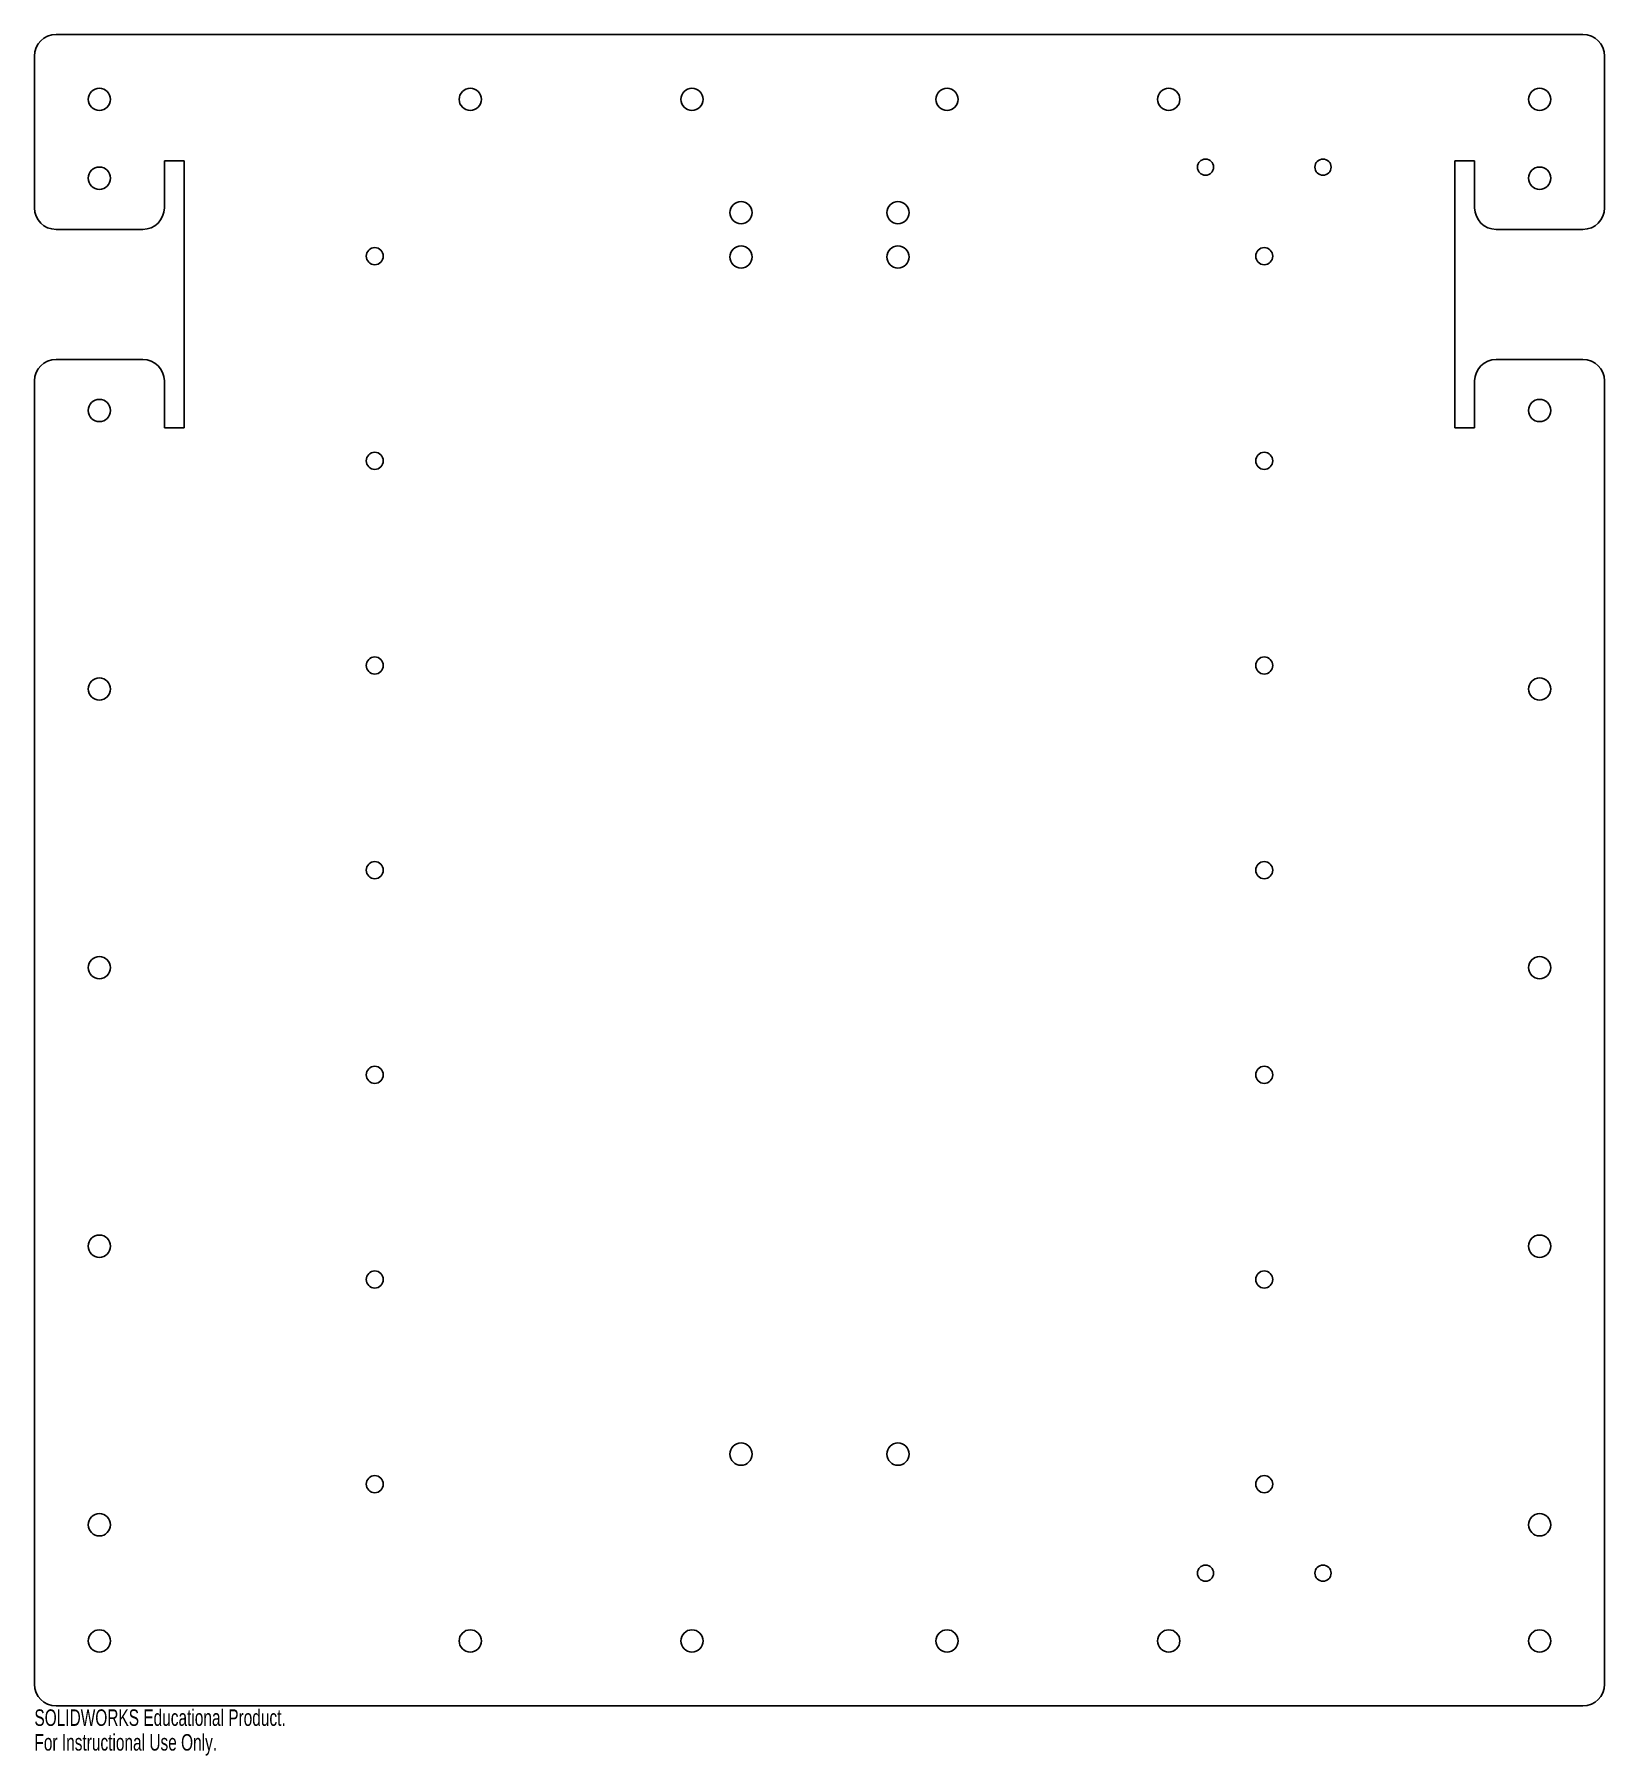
# Model space of a CAD drawing. Header units: millimetres. Extents: x -230 to 230, y -260 to 245.
import ezdxf

# ---------------------------------------------------------------- set-up
doc = ezdxf.new("R2010")
doc.units = ezdxf.units.MM
doc.styles.add('SLDTEXTSTYLE0', font='TXT', dxfattribs={"width": 0.7})

msp = doc.modelspace()

# ---------------------------------------------------------------- linework, layer by layer
at = {"color": 7, "linetype": 'Continuous', "lineweight": 25}
for p, q in [((223.8375, 245), (-223.8375, 245)), ((-230.1875, 238.65), (-230.1875, 194.2)), ((230.1875, 194.2), (230.1875, 238.65)), ((-192.0875, 207.9), (-186.325, 207.9)), ((-192.0875, 194.2), (-192.0875, 207.9)), ((-186.325, 207.9), (-186.325, 129.7)), ((186.325, 207.9), (192.0875, 207.9)), ((186.325, 129.7), (186.325, 207.9)), ((192.0875, 207.9), (192.0875, 194.2)), ((-223.8375, 187.85), (-198.4375, 187.85)), ((198.4375, 187.85), (223.8375, 187.85)), ((-198.4375, 149.75), (-223.8375, 149.75)), ((223.8375, 149.75), (198.4375, 149.75)), ((-230.1875, 143.4), (-230.1875, -238.65)), ((-192.0875, 129.7), (-192.0875, 143.4)), ((192.0875, 143.4), (192.0875, 129.7)), ((230.1875, -238.65), (230.1875, 143.4)), ((-186.325, 129.7), (-192.0875, 129.7)), ((192.0875, 129.7), (186.325, 129.7)), ((-223.8375, -245), (223.8375, -245))]:
    msp.add_line(p, q, dxfattribs=at)
for centre, radius in [((-211.1375, 225.95), 3.2639), ((-102.4, 225.95), 3.2639), ((-37.4, 225.95), 3.2639), ((37.4, 225.95), 3.2639), ((102.4, 225.95), 3.2639), ((211.1375, 225.95), 3.2639), ((113.18, 206.0875), 2.3812), ((147.62, 206.0875), 2.3812), ((-211.1375, 202.85), 3.2639), ((211.1375, 202.85), 3.2639), ((-23, 192.7625), 3.2639), ((23, 192.7625), 3.2639), ((-130.4, 180), 2.5), ((-23, 179.7625), 3.2639), ((23, 179.7625), 3.2639), ((130.4, 180), 2.5), ((-211.1375, 134.75), 3.2639), ((211.1375, 134.75), 3.2639), ((-130.4, 120), 2.5), ((130.4, 120), 2.5), ((-130.4, 60), 2.5), ((130.4, 60), 2.5), ((-211.1375, 53.0875), 3.2639), ((211.1375, 53.0875), 3.2639), ((-130.4, 0), 2.5), ((130.4, 0), 2.5), ((-211.1375, -28.575), 3.2639), ((211.1375, -28.575), 3.2639), ((-130.4, -60), 2.5), ((130.4, -60), 2.5), ((-211.1375, -110.2375), 3.2639), ((211.1375, -110.2375), 3.2639), ((-130.4, -120), 2.5), ((130.4, -120), 2.5), ((-23, -171.1875), 3.2639), ((23, -171.1875), 3.2639), ((-130.4, -180), 2.5), ((130.4, -180), 2.5), ((-211.1375, -191.9), 3.2639), ((211.1375, -191.9), 3.2639), ((113.18, -206.0875), 2.3812), ((147.62, -206.0875), 2.3812), ((-211.1375, -225.95), 3.2639), ((-102.4, -225.95), 3.2639), ((-37.4, -225.95), 3.2639), ((37.4, -225.95), 3.2639), ((102.4, -225.95), 3.2639), ((211.1375, -225.95), 3.2639)]:
    msp.add_circle(centre, radius, dxfattribs=at)
for centre, start, end in [((-223.8375, 238.65), 90, 180), ((223.8375, 238.65), 0, 90), ((-223.8375, 194.2), 180, 270), ((-198.4375, 194.2), 270, 0), ((198.4375, 194.2), 180, 270), ((223.8375, 194.2), 270, 0), ((-223.8375, 143.4), 90, 180), ((-198.4375, 143.4), 0, 90), ((198.4375, 143.4), 90, 180), ((223.8375, 143.4), 0, 90), ((-223.8375, -238.65), 180, 270), ((223.8375, -238.65), 270, 0)]:
    msp.add_arc(centre, 6.35, start, end, dxfattribs=at)

# ---------------------------------------------------------------- texts
at = {"color": 7, "linetype": 'Continuous', "char_height": 4.83362, "attachment_point": 1, "style": 'SLDTEXTSTYLE0'}
for s, insert in [('SOLIDWORKS Educational Product.', (-230.1875, -246.0196)), ('For Instructional Use Only.', (-230.1875, -253.27))]:
    msp.add_mtext(s, dxfattribs=dict(at, insert=insert))

doc.saveas('drawing.dxf')
